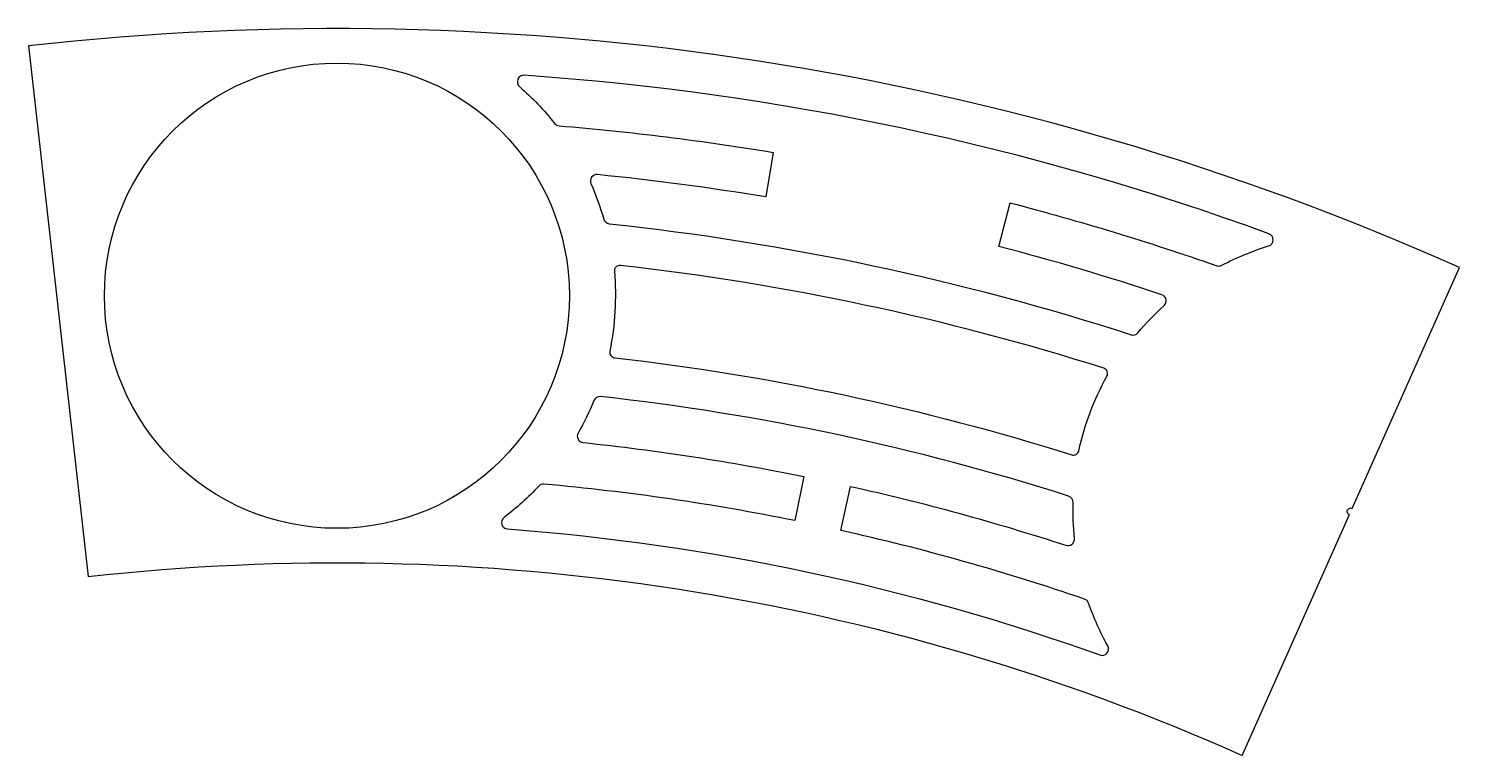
# Model space of a CAD drawing. Header units: inches. Extents: x -3.3 to 12.1, y -38.1 to -30.2.
import ezdxf

# ---------------------------------------------------------------- set-up
doc = ezdxf.new("R2010")
doc.units = ezdxf.units.IN
doc.layers.add('CUTOUTS', color=1, linetype='CONTINUOUS')
doc.layers.add('PERIMETER', color=5, linetype='CONTINUOUS')

msp = doc.modelspace()

# ---------------------------------------------------------------- linework, layer by layer
at = {"layer": 'CUTOUTS'}
for points in [[(2.347, -31.268, 0.207473), (2.396, -31.294, -0.020194), (4.704, -31.581), (4.625, -32.061, 0.016173), (2.809, -31.82, 0.574381), (2.739, -31.917, -0.034034), (2.877, -32.3, 0.305436), (2.937, -32.35, -0.051863), (8.564, -33.546, 0.305436), (8.638, -33.525, -0.034034), (8.92, -33.231, 0.574381), (8.896, -33.114, 0.016173), (7.139, -32.595), (7.261, -32.125, -0.020194), (9.487, -32.802, 0.207473), (9.542, -32.797, -0.0458), (10.048, -32.589, 0.718477), (10.051, -32.457, 0.070349), (2.021, -30.75, 0.718477), (1.97, -30.872, -0.0458)], [(3.058, -32.799, 0.473803), (2.992, -32.864, -0.071912), (2.943, -33.722, 0.4397), (2.995, -33.793, -0.047869), (7.924, -34.84, 0.4397), (8, -34.796, -0.071912), (8.304, -33.993, 0.473803), (8.27, -33.907, 0.04879)], [(1.803, -35.514, 0.691415), (1.84, -35.639, -0.067137), (8.228, -36.997, 0.691415), (8.312, -36.898, -0.042204), (8.106, -36.437, 0.230167), (8.063, -36.395, 0.027407), (5.433, -35.654), (5.538, -35.18, -0.023693), (7.862, -35.815, 0.54094), (7.953, -35.742, -0.032562), (7.94, -35.353, 0.335167), (7.891, -35.285, 0.049849), (2.844, -34.212, 0.335167), (2.772, -34.255, -0.032562), (2.601, -34.605, 0.54094), (2.655, -34.708, -0.023693), (5.036, -35.073), (4.939, -35.549, 0.027407), (2.235, -35.156, 0.230167), (2.178, -35.177, -0.042204)]]:
    msp.add_lwpolyline(points, format="xyb", close=True, dxfattribs=at)
msp.add_circle((0, -33.125), 2.507, dxfattribs=at)
at = {"layer": 'PERIMETER'}
msp.add_lwpolyline([(9.763, -38.079), (10.919, -35.483, -1.084652), (10.949, -35.417), (12.104, -32.821, 0.13352), (-3.324, -30.433), (-2.682, -36.153, -0.133532)], format="xyb", close=True, dxfattribs=at)

doc.saveas('drawing.dxf')
